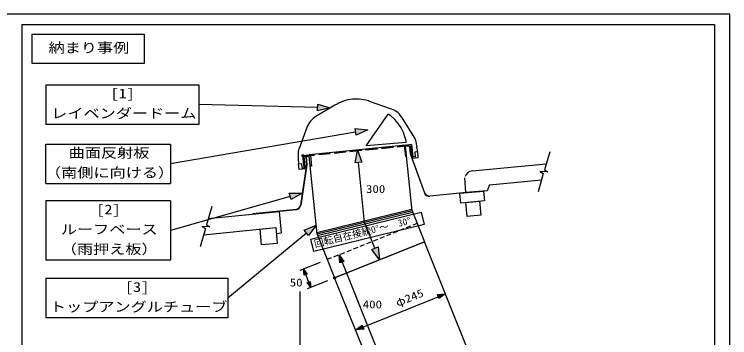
# Model space of a CAD drawing. Units: millimetres at full size, sheet at 1:10; details may follow other scales. Extents: x -2000 to 2000, y -1400 to 1400.
# Drawn here: x 192 to 2000, y 583 to 1400 of the extents above; entities that cross this region are included whole.
import ezdxf
from ezdxf.enums import TextEntityAlignment as Align

# ---------------------------------------------------------------- set-up
doc = ezdxf.new("R2010")
doc.units = ezdxf.units.MM
doc.header["$LTSCALE"] = 10
doc.header["$PDMODE"] = 32
doc.header["$PDSIZE"] = 5
doc.linetypes.add('DASHED1', pattern=[1.8, 1.2, -0.6])
doc.linetypes.add('DASHED3', pattern=[4, 3, -1])
for name, color, linetype in [('8-0', 7, 'Continuous'), ('F-6', 7, 'Continuous'), ('F-7', 7, 'Continuous'), ('F-8', 7, 'Continuous'), ('F-D', 7, 'Continuous'), ('F-E', 7, 'Continuous'), ('F-F', 7, 'Continuous')]:
    doc.layers.add(name, color=color, linetype=linetype)
doc.styles.add('ＭＳ ゴシック', font='')
doc.styles.get('ＭＳ ゴシック').set_extended_font_data('MS Gothic')

msp = doc.modelspace()

# ---------------------------------------------------------------- linework, layer by layer
at = {"layer": '8-0'}
msp.add_lwpolyline([(-2000, -1400), (2000, -1400), (2000, 1400), (-2000, 1400)], close=True, dxfattribs=at)
at = {"layer": 'F-6'}
for p, q in [((1348.95, 1004.23), (1536.24, 1022.35)), ((1392.95, 969), (1524.37, 981.71)), ((1392.95, 969), (1386.74, 954.17)), ((1318.1, 947.54), (1377.83, 953.31)), ((1320.51, 922.65), (1318.1, 947.54)), ((681.98, 883.93), (860.95, 901.83)), ((860.95, 901.83), (866.21, 847.48)), ((670.04, 842.54), (836.06, 859.14)), ((854.3, 846.29), (866.21, 847.48))]:
    msp.add_line(p, q, dxfattribs=at)
for points in [[(1545.11, 1052.74), (1531.71, 1006.83), (1540.6, 1001.63), (1520, 1002.43), (1528.9, 997.23), (1515.5, 951.32)], [(1386.74, 954.17), (1333.05, 949.93), (1330.72, 986.67)], [(1377.83, 953.31), (1380.23, 928.43), (1320.51, 922.65)], [(690.65, 913.99), (677.39, 868.04), (686.31, 862.86), (665.71, 863.6), (674.62, 858.43), (661.36, 812.47)]]:
    msp.add_lwpolyline(points, dxfattribs=at)
for points in [[(1332.95, 923.86), (1367.79, 927.23), (1371.16, 892.39), (1336.32, 889.02)], [(812.73, 856.8), (852.53, 860.78), (856.51, 820.98), (816.71, 817)]]:
    msp.add_lwpolyline(points, close=True, dxfattribs=at)
msp.add_arc((1350.87, 984.33), 20, 95.52486, 163.72346, dxfattribs=at)
at = {"layer": 'F-7'}
for p, q in [((1180.56, 1069), (936.87, 1044.64)), ((1197.15, 903.08), (1180.81, 1066.48)), ((956.94, 844.01), (937.13, 1042.1)), ((1077.09, 873.56), (1061.97, 1025.24)), ((1196.81, 906.47), (956.6, 847.4)), ((1197.25, 903.11), (956.94, 844.01)), ((958.22, 840.83), (1198.53, 899.93)), ((1197.25, 903.11), (1228.69, 824.98)), ((1219.45, 895.29), (1219.5, 895.3)), ((1227.38, 868.74), (949.04, 800.3)), ((1103.19, 808.7), (1077.09, 873.56)), ((1216.15, 881.43), (1216.1, 881.43)), ((956.94, 844.01), (1001.4, 733.51)), ((949.04, 800.3), (941.4, 831.37)), ((1228.69, 824.98), (1001.4, 733.51)), ((1378.02, 453.9), (1228.69, 824.98)), ((1095.73, 805.84), (1111.61, 811.94)), ((1115.05, 779.25), (1095.73, 805.84)), ((1111.61, 811.94), (1115.05, 779.25)), ((964.56, 772.58), (913.54, 752.05)), ((1020.17, 773.4), (1162.03, 420.88)), ((928.17, 741.76), (935.63, 723.23)), ((983.23, 726.2), (932.2, 705.67)), ((1072.88, 609.48), (1263.05, 686.01))]:
    msp.add_line(p, q, dxfattribs=at)
at = {"layer": 'F-7', "linetype": 'DASHED1'}
msp.add_line((1210.02, 871.36), (982.74, 779.9), dxfattribs=at)
at = {"layer": 'F-7'}
for points in [[(1058.82, 1056.83), (1070.06, 1025.94), (1053.11, 1024.46)], [(1012.7, 791.96), (1024.87, 775.21), (1014.86, 771.37)], [(922.57, 755.69), (931.7, 743.12), (924.19, 740.24)], [(941.24, 709.3), (932.11, 721.87), (939.61, 724.75)], [(1281.61, 693.48), (1264.86, 681.31), (1261.02, 691.31)], [(1054.32, 602.01), (1071.07, 614.18), (1074.91, 604.18)]]:
    msp.add_lwpolyline(points, close=True, dxfattribs=at)
for points in [[(941.4, 831.37), (1219.74, 899.82), (1227.38, 868.74)], [(1150.73, 362.43), (1001.4, 733.51), (1228.69, 824.98)]]:
    msp.add_lwpolyline(points, dxfattribs=at)
msp.add_point((1001.4, 733.51), dxfattribs=at)
at = {"layer": 'F-7', "color": 8}
for points in [[(1058.82, 1056.83), (1070.06, 1025.94), (1053.11, 1024.46)], [(1115.05, 779.25), (1095.73, 805.84), (1111.61, 811.94)], [(1012.7, 791.96), (1024.87, 775.21), (1014.86, 771.37)], [(922.57, 755.69), (931.7, 743.12), (924.19, 740.24)], [(941.24, 709.3), (932.11, 721.87), (939.61, 724.75)], [(1281.61, 693.48), (1264.86, 681.31), (1261.02, 691.31)], [(1054.32, 602.01), (1071.07, 614.18), (1074.91, 604.18)]]:
    msp.add_solid(points, dxfattribs=at)
at = {"layer": 'F-8'}
for p, q in [((211.64, 1374.47), (1961.64, 1374.47)), ((211.64, -444.51), (211.64, 1374.47)), ((1961.64, 1374.47), (1961.64, -444.51)), ((271.64, 1221.77), (271.64, 1121.77)), ((958.69, 1164.08), (658.03, 1171.77)), ((1054.35, 1102.35), (586.64, 1021.92)), ((271.64, 971.92), (271.64, 1071.92)), ((271.64, 1071.92), (586.64, 1071.92)), ((586.64, 1071.92), (586.64, 971.92)), ((271.64, 971.92), (586.64, 971.92)), ((586.64, 928.51), (271.64, 928.51)), ((271.64, 928.51), (271.64, 778.51)), ((889.03, 939.29), (586.64, 853.51)), ((586.64, 928.51), (586.64, 778.51)), ((930.14, 847.11), (731.52, 682.69)), ((586.64, 778.51), (271.64, 778.51)), ((271.64, 732.69), (271.64, 632.69)), ((913.05, 699.63), (913.05, 263))]:
    msp.add_line(p, q, dxfattribs=at)
for points in [[(236.64, 1349.47), (519.64, 1349.47), (519.64, 1275.47), (236.64, 1275.47)], [(990.43, 1163.26), (958.4, 1155.87), (958.99, 1172.87)], [(1085.64, 1107.74), (1055.61, 1094.37), (1052.95, 1111.17)], [(409.46, 1038.18), (409.46, 1038.18), (409.46, 1038.18), (409.46, 1038.18), (409.46, 1038.18), (409.46, 1038.18), (409.46, 1038.18), (409.46, 1038.18)], [(403.22, 1017.37), (403.22, 1017.37), (403.22, 1017.37), (403.22, 1017.37), (403.22, 1017.37), (403.22, 1017.37), (403.22, 1017.37), (403.22, 1017.37)], [(919.57, 947.96), (891.11, 931.52), (886.7, 947.96)], [(954.6, 867.35), (935.28, 840.76), (924.57, 853.98)]]:
    msp.add_lwpolyline(points, close=True, dxfattribs=at)
for points in [[(271.64, 1221.77), (658.03, 1221.77), (658.03, 1121.77), (271.64, 1121.77)], [(271.64, 732.69), (731.52, 732.69), (731.52, 632.69), (271.64, 632.69)]]:
    msp.add_lwpolyline(points, dxfattribs=at)
at = {"layer": 'F-8', "color": 8}
for points in [[(990.43, 1163.26), (958.4, 1155.87), (958.99, 1172.87)], [(1085.64, 1107.74), (1055.61, 1094.37), (1052.95, 1111.17)], [(919.57, 947.96), (891.11, 931.52), (886.7, 947.96)], [(954.6, 867.35), (935.28, 840.76), (924.57, 853.98)]]:
    msp.add_solid(points, dxfattribs=at)
at = {"layer": 'F-D'}
for p, q in [((1196.39, 1070.59), (1177.32, 1068.68)), ((1177.32, 1068.68), (1180.17, 1040.2)), ((1180.81, 1066.48), (1194.16, 1067.81)), ((1194.16, 1067.81), (1197.27, 1036.67)), ((1199.51, 1039.45), (1196.39, 1070.59)), ((1183.4, 1040.52), (1180.81, 1066.48)), ((1211.36, 1052.15), (1203.88, 1051.4)), ((1203.88, 1051.4), (1205.02, 1040)), ((1212.75, 1038.22), (1211.36, 1052.15)), ((1180.17, 1040.2), (1183.4, 1040.52)), ((1197.27, 1036.67), (1212.75, 1038.22)), ((1205.02, 1040), (1199.51, 1039.45)), ((942.96, 1016.48), (939.72, 1016.16))]:
    msp.add_line(p, q, dxfattribs=at)
for points in [[(923.78, 1040.78), (926.89, 1009.63), (911.42, 1008.09), (910.02, 1022.02), (917.5, 1022.76), (918.64, 1011.36), (924.15, 1011.91), (921.04, 1043.05), (940.11, 1044.96), (942.96, 1016.48)], [(939.72, 1016.16), (937.13, 1042.11), (923.78, 1040.78)]]:
    msp.add_lwpolyline(points, dxfattribs=at)
for p in [(921.04, 1043.05), (930.45, 1041.44), (930.45, 1041.43)]:
    msp.add_point(p, dxfattribs=at)
at = {"layer": 'F-E'}
for p, q in [((1012.71, 1175.87), (1007.42, 1173.21)), ((1018.08, 1178.23), (1012.71, 1175.87)), ((1145.1, 1160.38), (1092.44, 1179.05)), ((1002.22, 1170.25), (954.15, 1141.76)), ((1007.42, 1173.21), (1002.22, 1170.25)), ((1080.98, 1067.3), (1137.1, 1147.58)), ((1143.25, 1143.39), (1137.1, 1147.58)), ((1153.33, 1134.42), (1143.25, 1143.39)), ((940.43, 1129.98), (937.7, 1126.31)), ((1162.18, 1124.24), (1153.33, 1134.42)), ((1169.66, 1113.01), (1162.18, 1124.24)), ((1204.05, 1087.02), (1173.1, 1137.15)), ((931.17, 1113.56), (910.49, 1058.39)), ((1175.63, 1100.91), (1169.66, 1113.01)), ((1180.01, 1088.15), (1175.63, 1100.91)), ((1180.98, 1083.31), (1180.01, 1088.15)), ((1205.15, 1084.94), (1204.8, 1085.64)), ((1182.15, 1076.01), (1080.98, 1067.3)), ((1181.8, 1078.45), (1180.98, 1083.31)), ((1182.15, 1076.01), (1181.8, 1078.45)), ((1207.31, 1077.84), (1207.22, 1078.33)), ((1207.38, 1077.34), (1207.31, 1077.84)), ((1209.01, 1067.15), (1207.38, 1077.34)), ((1209.24, 1067.17), (1209.01, 1067.15)), ((1209.6, 1064.89), (1209.24, 1067.17)), ((909.24, 1053.04), (909.15, 1052.25)), ((909.35, 1053.83), (909.24, 1053.04)), ((909.48, 1054.61), (909.35, 1053.83)), ((909.63, 1055.38), (909.48, 1054.61)), ((909.81, 1056.14), (909.63, 1055.38)), ((910.01, 1056.9), (909.81, 1056.14)), ((1209.38, 1064.87), (1209.6, 1064.89)), ((1211.53, 1051.41), (1209.38, 1064.87)), ((909.09, 1048.26), (909.46, 1037.94)), ((909.46, 1037.94), (909.23, 1037.92)), ((909.23, 1037.92), (909.31, 1035.61)), ((909.31, 1035.61), (909.54, 1035.63)), ((909.54, 1035.63), (910.02, 1022.02))]:
    msp.add_line(p, q, dxfattribs=at)
at = {"layer": 'F-E', "linetype": 'DASHED3'}
msp.add_line((921.04, 1043.05), (1196.39, 1070.59), dxfattribs=at)
at = {"layer": 'F-E'}
for points in [[(1046.26, 1185.56), (1040.45, 1184.69), (1034.73, 1183.53), (1029.09, 1182.06), (1023.54, 1180.3), (1018.08, 1178.23)], [(1092.44, 1179.05), (1086.76, 1180.95), (1081.06, 1182.54), (1075.33, 1183.82), (1069.57, 1184.79), (1063.79, 1185.44), (1057.97, 1185.79), (1052.13, 1185.83), (1046.26, 1185.56)], [(1160.84, 1151.47), (1157.23, 1154.21), (1153.41, 1156.6), (1149.36, 1158.66), (1145.1, 1160.38)], [(954.15, 1141.76), (950.3, 1139.25), (946.73, 1136.45), (943.44, 1133.36), (940.43, 1129.98)], [(1173.1, 1137.15), (1170.36, 1141.24), (1167.4, 1144.99), (1164.23, 1148.4), (1160.84, 1151.47)], [(937.7, 1126.31), (935.24, 1122.35), (933.07, 1118.1), (931.17, 1113.56)], [(1204.8, 1085.64), (1204.43, 1086.34), (1204.05, 1087.02)], [(1206.54, 1081.25), (1206.31, 1082.01), (1206.05, 1082.76), (1205.77, 1083.5), (1205.47, 1084.22), (1205.15, 1084.94)], [(1207.22, 1078.33), (1207.13, 1078.82), (1207.03, 1079.31), (1206.93, 1079.8), (1206.81, 1080.28), (1206.68, 1080.77), (1206.54, 1081.25)], [(909.15, 1052.25), (909.11, 1051.75), (909.08, 1051.25), (909.06, 1050.75), (909.05, 1050.26), (909.04, 1049.76), (909.05, 1049.26), (909.06, 1048.76), (909.09, 1048.26)], [(910.49, 1058.39), (910.24, 1057.65), (910.01, 1056.9)]]:
    msp.add_lwpolyline(points, dxfattribs=at)
msp.add_point((921.04, 1043.05), dxfattribs=at)
at = {"layer": 'F-F', "linetype": 'DASHED3'}
msp.add_line((1189.16, 1067.3), (930.45, 1041.43), dxfattribs=at)
at = {"layer": 'F-F'}
for p, q in [((1189.23, 1066.59), (1189.16, 1067.3)), ((1190.78, 1065.49), (1192.69, 1046.43)), ((1191.49, 1065.56), (1193.4, 1046.5)), ((928.51, 1039.27), (930.42, 1020.2)), ((929.22, 1039.34), (931.13, 1020.27)), ((930.52, 1040.73), (930.45, 1041.43)), ((1192.79, 1045.96), (1228.26, 948.46)), ((1193.45, 1046.21), (1228.93, 948.7)), ((930.42, 1019.91), (914.95, 917.3)), ((931.12, 1019.8), (915.65, 917.2)), ((1351.48, 951.59), (1242.03, 940.64)), ((1351.55, 950.88), (1242.1, 939.94)), ((1351.48, 951.59), (1351.55, 950.88)), ((903.71, 906.81), (794.26, 895.87)), ((903.78, 906.11), (794.33, 895.16)), ((794.26, 895.87), (794.33, 895.16))]:
    msp.add_line(p, q, dxfattribs=at)
for centre, radius, start, end in [((1189.38, 1065.17), 2.14, 10.55727, 95.71), ((1189.38, 1065.17), 1.43, 10.55727, 95.71), ((930.66, 1039.3), 2.14, 95.71, 180.86273), ((930.66, 1039.3), 1.43, 95.71, 180.86273), ((1194.91, 1046.65), 2.23, 185.71, 196.78484), ((1194.91, 1046.65), 1.52, 185.71, 196.78484), ((928.9, 1020.05), 1.52, 354.63516, 5.71), ((928.9, 1020.05), 2.23, 354.63516, 5.71), ((1240.76, 953.26), 13.39, 201.08748, 275.71), ((1240.76, 953.26), 12.68, 201.08748, 275.71), ((902.45, 919.43), 12.68, 275.71, 350.33252), ((902.45, 919.43), 13.39, 275.71, 350.33252)]:
    msp.add_arc(centre, radius, start, end, dxfattribs=at)
msp.add_point((930.45, 1041.43), dxfattribs=at)

# ---------------------------------------------------------------- texts
at = {"layer": 'F-7', "style": 'ＭＳ ゴシック', "width": 1.2}
for s, p in [('300', (1080.69, 942.48)), ('50', (887.86, 706.06)), ('400', (1072.41, 650.72))]:
    msp.add_text(s, height=19.9, dxfattribs=at).set_placement(p, align=Align.BOTTOM_LEFT)
at = {"layer": 'F-7', "style": 'ＭＳ ゴシック'}
msp.add_text('回転自在接続0°～\u300030°', height=17.6, rotation=13.816, dxfattribs=at).set_placement((953.25, 805.45), align=Align.BOTTOM_LEFT)
at = {"layer": 'F-7', "style": 'ＭＳ ゴシック', "width": 1.2}
msp.add_text('φ245', height=19.9, rotation=21.921, dxfattribs=at).set_placement((1162.64, 655.03), align=Align.BOTTOM_LEFT)
at = {"layer": 'F-8', "style": 'ＭＳ ゴシック', "width": 1.2}
for s, p in [('納まり事例', (278.14, 1295.47)), ('[1]', (434.84, 1179.77)), ('レイベンダードーム', (284.84, 1129.77)), ('曲面反射板', (329.14, 1029.92)), ('（南側に向ける）', (269.14, 979.92)), ('[2]', (399.14, 886.51)), ('ルーフベース', (309.14, 836.51)), ('（雨押え板）', (309.14, 786.51)), ('[3]', (471.58, 690.69)), ('トップアングルチューブ', (281.58, 640.69))]:
    msp.add_text(s, height=24.93, dxfattribs=at).set_placement(p, align=Align.BOTTOM_LEFT)

doc.saveas('drawing.dxf')
